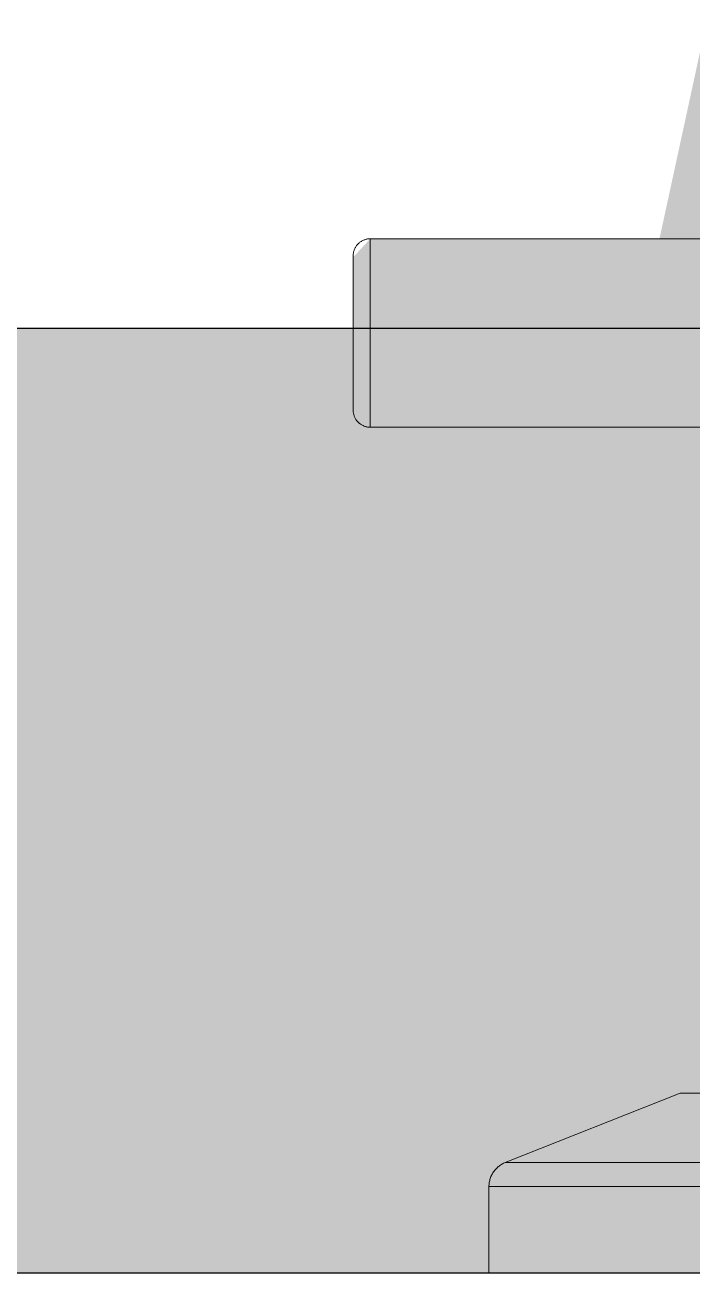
# Model space of a CAD drawing. Extents: x 100 to 738, y -85 to 470.
# Drawn here: x 621.8254 to 621.8642, y 454.9867 to 455.0594 of the extents above; entities that cross this region are included whole.
import ezdxf

# ---------------------------------------------------------------- set-up
doc = ezdxf.new("R2010")
doc.units = 0
doc.layers.get('0').update_dxf_attribs({"linetype": 'CONTINUOUS'})
for name, color, linetype in [('0704-MOB-HTC', 251, 'CONTINUOUS'), ('ARQ-ALV', 6, 'CONTINUOUS'), ('ARQ-CON', 10, 'CONTINUOUS'), ('ARQ-MOB-HTC', 251, 'CONTINUOUS'), ('ARQ-SAN', 2, 'CONTINUOUS')]:
    doc.layers.add(name, color=color, linetype=linetype)
doc.layers.add('ARQ-HATCH-8 C', color=40, linetype='CONTINUOUS', true_color=0xfedb00)

# ---------------------------------------------------------------- blocks, each defined once
blk = doc.blocks.new('Tanque2')
at = {"layer": 'ARQ-MOB-HTC', "lineweight": 30}
h = blk.add_hatch(color=254, dxfattribs=at)
edge = h.paths.add_edge_path(flags=0)
edge.add_arc((0.1657322945246938, 0.0019122379161264), 0.014210996039828, 0, 360)
edge = h.paths.add_edge_path(flags=16)
edge.add_arc((0.1657322945246938, 0.0019122379161264), 0.0282819319788897, 0, 360)
edge = h.paths.add_edge_path()
edge.add_line((0.5011282043306718, -0.3150751603292831), (0, -0.315))
edge.add_line((0, -0.315), (0, 0.315))
edge.add_line((0, 0.315), (0.5020157262185388, 0.3149999999999999))
edge.add_arc((0.4983393634325262, 0.2768657823961228), 0.0383110192450453, 11.607215104782085, 84.49336762836782, ccw=False)
edge.add_arc((-1.775304780598271, 0.0271540433410626), 2.325463322596798, -0.6690483666727118, 6.355450288232419, ccw=False)
edge.add_arc((-1.775304780598265, -0.02715404334106), 2.325463322596792, -6.3554502882324755, 0.6690483666725981, ccw=False)
edge.add_arc((0.4983393634325252, -0.2768657823961225), 0.0383110192450459, 274.17452409468905, 348.39278489521934, ccw=False)
edge = h.paths.add_edge_path(flags=16)
edge.add_arc((-1.975304780598269, -0.0271540433410607), 2.294242668513294, 354.565787845626, 360.6690483666727)
edge.add_arc((-1.955304780598269, -0.0271540433410607), 2.294242668513294, 354.5423391737921, 360.6690483666727)
edge.add_arc((-1.935304780598269, -0.0271540433410607), 2.294242668513294, 354.5188900376467, 360.6690483666727)
edge.add_arc((-1.915304780598269, -0.0271540433410607), 2.294242668513294, 354.4954404332343, 360.6690483666727)
edge.add_arc((-1.895304780598269, -0.0271540433410607), 2.294242668513294, 354.4719903565988, 360.6690483666727)
edge.add_arc((-1.875304780598269, -0.0271540433410607), 2.294242668513294, 354.4485398037831, 360.6690483666727)
edge.add_arc((-1.855304780598269, -0.0271540433410607), 2.294242668513294, 354.4250887708297, 360.6690483666727)
edge.add_arc((-1.835304780598269, -0.0271540433410607), 2.294242668513294, 354.4016372537803, 360.6690483666727)
edge.add_arc((-1.815304780598269, -0.0271540433410608), 2.294242668513294, 354.3781852486757, 360.6690483666727)
edge.add_arc((-1.775304780598272, -0.02715404334106), 2.294242668513298, -5.8095359252595244, 0.6690483666725981, ccw=False)
edge.add_arc((0.4796859690376485, -0.2512631037923714), 0.0286430283321556, 267.62133732746645, 343.53456754539326, ccw=False)
edge.add_line((0.4784971810810467, -0.2798814520191804), (0.0736423847264416, -0.2608759720336975))
edge.add_arc((0.0796023391156143, -0.234697193973818), 0.0268486401337097, 203.5101793272402, 257.1744413180955, ccw=False)
edge.add_line((0.0549824256206561, -0.245407438440226), (0.0549824256206561, 0.2239869495074101))
edge.add_arc((0.0796023391156143, 0.2346971939738179), 0.0268486401337097, 82.54987443588328, 203.5101793272395, ccw=False)
edge.add_line((0.0830836174765786, 0.2613191807141595), (0.4784971810810468, 0.2798814520191803))
edge.add_arc((0.4796859690376486, 0.2512631037923713), 0.0286430283321555, 16.465432454606628, 92.3786626725335, ccw=False)
edge.add_arc((-1.775304780598261, 0.0271540433410603), 2.294242668513286, -0.6690483666725981, 5.8095359252595244, ccw=False)
edge.add_arc((-1.975304780598269, 0.0271540433410608), 2.294242668513294, 359.3309516333274, 365.4342121543741)
edge.add_arc((-1.955304780598269, 0.0271540433410608), 2.294242668513294, 359.3309516333274, 365.4576608262079)
edge.add_arc((-1.935304780598269, 0.0271540433410608), 2.294242668513294, 359.3309516333274, 365.4811099623533)
edge.add_arc((-1.915304780598269, 0.0271540433410608), 2.294242668513294, 359.3309516333274, 365.5045595667658)
edge.add_arc((-1.895304780598269, 0.0271540433410608), 2.294242668513294, 359.3309516333274, 365.5280096434013)
edge.add_arc((-1.875304780598269, 0.0271540433410608), 2.294242668513294, 359.3309516333274, 365.5514601962169)
edge.add_arc((-1.855304780598269, 0.0271540433410608), 2.294242668513294, 359.3309516333274, 365.5749112291703)
edge.add_arc((-1.835304780598269, 0.0271540433410608), 2.294242668513294, 359.3309516333274, 365.5983627462197)
edge.add_arc((-1.815304780598269, 0.0271540433410608), 2.294242668513294, 359.3309516333274, 365.6218147513243)
for points in [[(0.5011282043306718, -0.3150751603292831), (0, -0.315), (0, 0.315), (0.5020157262185388, 0.3149999999999999, -0.3291998692881816), (0.5358669192931079, 0.2845740083090776, -0.030659758979971), (0.5499999999999998, 2e-16, -0.030659758979971), (0.5358669192931078, -0.2845740083090765, -0.3356546183339632), (0.5011282043306718, -0.3150751603292831)], [(0.5187814744320693, -0.0003645583165643, -0.028275688686083), (0.5071543728940116, -0.2593815926677967, -0.3439041759423873), (0.4784971810810467, -0.2798814520191804), (0.0736423847264416, -0.2608759720336975, -0.2385299337172053), (0.0549824256206561, -0.245407438440226), (0.0549824256206561, 0.2239869495074101, -0.5829506776823852), (0.0830836174765786, 0.2613191807141595), (0.4784971810810468, 0.2798814520191803, -0.3439041759423873), (0.5071543728940116, 0.2593815926677964, -0.028275688686083), (0.5187814744320693, 0.0003645583165653)]]:
    blk.add_lwpolyline(points, format="xyb")
blk = doc.blocks.new('3600-00-FORCAS_ARMADAS-MAT-LAY-PROPOSTO$0$1235-1022-BB-AG_PCA_RELOGIO_E_EMP-TAG-MAT-LAYOUT-PROP-TERREO$0$2911-0-age-ceilandia-centro-pe-mat-layout-proposto$0$1821-18-BRB-AGE-SEF-PE-MAT-LAYOUT-PROPOSTA$0$ARQ_BRB_AGE_TOR_O FEMININO1')
at = {"layer": '0704-MOB-HTC'}
h = blk.add_hatch(color=255, dxfattribs=at)
h.dxf.hatch_style = 1
edge = h.paths.add_edge_path()
edge.add_line((-0.0250104413045493, -2.377e-13), (0.0250104413043652, -2.377e-13))
edge.add_line((0.0250104413043652, -2.377e-13), (0.0250104413043652, -0.0050356620103268))
edge.add_line((0.0250104413043652, -0.0050356620103268), (0.0240626300130319, -0.006430325994957))
edge.add_line((0.0240626300130319, -0.006430325994957), (0.0138757180156658, -0.010463625659141))
edge.add_line((0.0138757180156658, -0.010463625659141), (0.0117997772703049, -0.010463625659141))
edge.add_line((0.0117997772703049, -0.010463625659141), (0.0117997772703049, -0.0492314481000718))
edge.add_line((0.0117997772703049, -0.0492314481000718), (0.031916547148417, -0.0492314480998615))
edge.add_line((0.031916547148417, -0.0492314480998615), (0.0329109929776852, -0.0500773593193487))
edge.add_line((0.0329109929776852, -0.0500773593193487), (0.0329165471483271, -0.0591298774299355))
edge.add_line((0.0329165471483271, -0.0591298774299355), (0.031916547148417, -0.0602036409086007))
edge.add_line((0.031916547148417, -0.0602036409086007), (0.011666786647683, -0.0602036409088115))
edge.add_line((0.011666786647683, -0.0602036409088115), (0.0150834495269621, -0.0602036409088115))
edge.add_line((0.0150834495269621, -0.0602036409088115), (0.0099211931560318, -0.0839748078420904))
edge.add_arc((-0.0020110344113661, -0.0953310367476027), 0.0164724615548061, -33.4349410014114, 43.58317938271949, ccw=False)
edge.add_arc((-5.88698938437e-05, -0.0952648142042918), 0.0149227572498623, 216.9840700347336, 322.21886588877555, ccw=False)
edge.add_arc((0.0020594904139056, -0.0954295339104705), 0.0165755512910747, 136.2786843385037, 212.118288451413, ccw=False)
edge.add_line((-0.0099198273860462, -0.0839733196295309), (-0.0116670699109954, -0.0601926512846082))
edge.add_line((-0.0116670699109954, -0.0601926512846082), (-0.0319165471481192, -0.0602036409088128))
edge.add_line((-0.0319165471481192, -0.0602036409088128), (-0.0329019968782013, -0.0593736080517114))
edge.add_line((-0.0329019968782013, -0.0593736080517114), (-0.0329113523192892, -0.0501316346494429))
edge.add_line((-0.0329113523192892, -0.0501316346494429), (-0.0319165471481192, -0.0492314481000718))
edge.add_line((-0.0319165471481192, -0.0492314481000718), (-0.0117997772703049, -0.0492314481000718))
edge.add_line((-0.0117997772703049, -0.0492314481000718), (-0.0117997772703049, -0.010463625659141))
edge.add_line((-0.0117997772703049, -0.010463625659141), (-0.0138757180157579, -0.0104636256593515))
edge.add_line((-0.0138757180157579, -0.0104636256593515), (-0.0240626300131233, -0.0064303259947463))
edge.add_line((-0.0240626300131233, -0.0064303259947463), (-0.0249875469721802, -0.0052950053477229))
edge.add_line((-0.0249875469721802, -0.0052950053477229), (-0.0250104413045493, -2.377e-13))
at = {"layer": 'ARQ-HATCH-8 C'}
h = blk.add_hatch(dxfattribs=at)
h.set_pattern_fill('ANGLE', color=256)
h.set_pattern_definition([(0, (0, 0), (0, 6.985), [5.08, -1.905]), (90, (0, 0), (-6.985, 4e-16), [5.08, -1.905])])
edge = h.paths.add_edge_path()
edge.add_line((-0.0250104413045493, -2.377e-13), (0.0250104413043652, -2.377e-13))
edge.add_line((0.0250104413043652, -2.377e-13), (0.0250104413043652, -0.0050356620103268))
edge.add_line((0.0250104413043652, -0.0050356620103268), (0.0240626300130319, -0.006430325994957))
edge.add_line((0.0240626300130319, -0.006430325994957), (0.0138757180156658, -0.010463625659141))
edge.add_line((0.0138757180156658, -0.010463625659141), (0.0117997772703049, -0.010463625659141))
edge.add_line((0.0117997772703049, -0.010463625659141), (0.0117997772703049, -0.0492314481000718))
edge.add_line((0.0117997772703049, -0.0492314481000718), (0.031916547148417, -0.0492314480998615))
edge.add_line((0.031916547148417, -0.0492314480998615), (0.0329109929776852, -0.0500773593193487))
edge.add_line((0.0329109929776852, -0.0500773593193487), (0.0329165471483271, -0.0591298774299355))
edge.add_line((0.0329165471483271, -0.0591298774299355), (0.031916547148417, -0.0602036409086007))
edge.add_line((0.031916547148417, -0.0602036409086007), (0.011666786647683, -0.0602036409088115))
edge.add_line((0.011666786647683, -0.0602036409088115), (0.0150834495269621, -0.0602036409088115))
edge.add_line((0.0150834495269621, -0.0602036409088115), (0.0099211931560318, -0.0839748078420904))
edge.add_arc((0.0435753996288173, -0.0912833107128317), 0.0344386385840746, 167.7476289535256, 202.4006094277824)
edge.add_arc((-0.0001565576342671, -0.1093088669612614), 0.0128625745518012, -203.1976735042732, 22.400609427782513, ccw=False)
edge.add_arc((-0.0432962174904524, -0.0908212585621205), 0.0340716551406882, 336.8023264957267, 371.59464629419)
edge.add_line((-0.0099198273860462, -0.0839733196295309), (-0.0116670699109954, -0.0601926512846082))
edge.add_line((-0.0116670699109954, -0.0601926512846082), (-0.0319165471481192, -0.0602036409088128))
edge.add_line((-0.0319165471481192, -0.0602036409088128), (-0.0329019968782013, -0.0593736080517114))
edge.add_line((-0.0329019968782013, -0.0593736080517114), (-0.0329113523192892, -0.0501316346494429))
edge.add_line((-0.0329113523192892, -0.0501316346494429), (-0.0319165471481192, -0.0492314481000718))
edge.add_line((-0.0319165471481192, -0.0492314481000718), (-0.0117997772703049, -0.0492314481000718))
edge.add_line((-0.0117997772703049, -0.0492314481000718), (-0.0117997772703049, -0.010463625659141))
edge.add_line((-0.0117997772703049, -0.010463625659141), (-0.0138757180157579, -0.0104636256593515))
edge.add_line((-0.0138757180157579, -0.0104636256593515), (-0.0240626300131233, -0.0064303259947463))
edge.add_line((-0.0240626300131233, -0.0064303259947463), (-0.0249875469721802, -0.0052950053477229))
edge.add_line((-0.0249875469721802, -0.0052950053477229), (-0.0250104413045493, -2.377e-13))
at = {"lineweight": 9}
for p, q in [((-0.0250104413045493, -2.377e-13), (0.0250104413043652, -2.377e-13)), ((0.0250104413043652, -0.0050356620103268), (0.0250104413043652, -2.377e-13)), ((-0.0250104413044592, -0.0050356620101164), (0.0250104413044592, -0.0050356620101164)), ((0.0240626300131233, -0.0064303259947463), (-0.0240626300131233, -0.0064303259947463)), ((0.0138757180155738, -0.0104636256593515), (0.0240626300130319, -0.006430325994957)), ((-0.0138757180156658, -0.010463625659141), (0.0138757180156658, -0.010463625659141)), ((0.031916547148323, -0.0492314481000729), (0.0106915620918856, -0.0492314481000718)), ((0.031916547148417, -0.0492314480998615), (0.031916547148417, -0.0547175445042311)), ((0.032916547148417, -0.0502314480998615), (0.032916547148417, -0.0515453953156448)), ((0.032916547148417, -0.0502314480998615), (0.032916547148417, -0.0592036409086007)), ((0.031916547148417, -0.0602036409086007), (0.031916547148417, -0.0547175445042311)), ((0.032916547148417, -0.0578896936928174), (0.032916547148417, -0.0592036409086007)), ((0.0106914987238223, -0.0602036409088115), (0.031916547148323, -0.0602036409088115))]:
    blk.add_line(p, q, dxfattribs=at)
at = {"lineweight": 9, "flags": 128}
for points in [[(0.0250104413043652, -0.0050356620103268), (0.0250092414643585, -0.0050956460116067), (0.025005643863822, -0.0051555340512812), (0.0249996542581469, -0.0052152303212604), (0.0249912822294316, -0.0052746393202483), (0.0249805411711292, -0.0053336660065191), (0.0249674482666451, -0.0053922159499675), (0.0249520244618349, -0.0054501954831731), (0.0249342944314917, -0.0055075118512509), (0.024914286539884, -0.0055640733602395), (0.0248920327953729, -0.0056197895237896), (0.024867568799197, -0.0056745712079258), (0.0248409336885372, -0.0057283307736396), (0.0248121700738859, -0.0057809822170932), (0.0247813239708889, -0.0058324413072085), (0.0247484447267327, -0.0058826257204194), (0.0247135849411943, -0.0059314551723708), (0.024676800382494, -0.0059788515463549), (0.0246381498980799, -0.0060247390182844), (0.0245976953204794, -0.0060690441779928), (0.0245555013683879, -0.0061116961466765), (0.0245116355431314, -0.0061526266902836), (0.0244661680206636, -0.0061917703286752), (0.0244191715393308, -0.0062290644403817), (0.0243707212834751, -0.006264449362779), (0.0243208947631683, -0.0062978684875384), (0.0242697716902156, -0.0063292683511925), (0.0242174338506279, -0.0063585987206542), (0.0241639649737838, -0.0063858126735924), (0.0241094505984744, -0.0064108666734847), (0.0240626300130319, -0.006430325994957)], [(0.031916547148323, -0.0492314481000729), (0.0319565364825132, -0.0492322479934111), (0.031996461842293, -0.0492346463937697), (0.0320362593556153, -0.049238639464219), (0.032075865354937, -0.0492442208166969), (0.0321152164791208, -0.0492513815222313), (0.0321542497747526, -0.0492601101252202), (0.0321929027968897, -0.0492703926617616), (0.0322311137089394, -0.04928221268199), (0.0322688213816014, -0.0492955512763946), (0.0323059654906326, -0.0493103871060699), (0.0323424866133919, -0.0493266964368528), (0.0323783263238656, -0.049344453177293), (0.0324134272861687, -0.0493636289203948), (0.032447733346247, -0.0493841929890593), (0.0324811896217195, -0.0494061124851625), (0.0325137425896867, -0.0494293523421884), (0.0325453401723439, -0.049453875381322), (0.0325759318202969, -0.0494796423709314), (0.0326054685934351, -0.0495066120893317), (0.032633903239225, -0.0495347413907255), (0.0326611902682938, -0.0495639852742307), (0.0326872860272227, -0.0495942969558736), (0.0327121487683607, -0.0496256279434293), (0.0327357387166252, -0.0496579281140002), (0.0327580181331351, -0.0496911457942042), (0.0327789513755679, -0.0497252278428393), (0.0327985049552094, -0.0497601197358987), (0.0328166475905015, -0.0497957656537962), (0.0328333502570967, -0.0498321085706659), (0.0328485862342913, -0.0498690903455958), (0.032862331147775, -0.0499066518156334), (0.0328745630086138, -0.0499447328904405), (0.0328852622484416, -0.0499832726484204), (0.0328944117507609, -0.050022209434181), (0.0329019968783118, -0.0500614809571719), (0.0329080054965153, -0.0501010243913341), (0.0329124279928618, -0.0501407764756082), (0.0329152572923026, -0.0501806736151385), (0.0329164888685547, -0.0502206519830142), (0.0329165471483271, -0.0502314481000727)], [(0.0329165471483271, -0.0502314481000727), (0.0329165471483271, -0.0502350364987048), (0.0329165471483271, -0.0502457959539284), (0.0329165471483271, -0.050263709252911), (0.0329165471483271, -0.0502887477381956), (0.0329165471483271, -0.0503208713535454), (0.0329165471483271, -0.0503600287080307), (0.0329165471483271, -0.050406157158236), (0.0329165471483271, -0.0504591829084821), (0.0329165471483271, -0.0505190211288798), (0.0329165471483271, -0.0505855760910406), (0.0329165471483271, -0.0506587413212231), (0.0329165471483271, -0.0507383997706678), (0.0329165471483271, -0.050824424002847)], [(0.0329165471483271, -0.0592036409088117), (0.0329165471483271, -0.0592000525101796), (0.0329165471483271, -0.0591892930549555), (0.0329165471483271, -0.0591713797559734), (0.0329165471483271, -0.0591463412706888), (0.0329165471483271, -0.0591142176553379), (0.0329165471483271, -0.0590750603008537), (0.0329165471483271, -0.0590289318506473), (0.0329165471483271, -0.0589759061004022), (0.0329165471483271, -0.0589160678800046), (0.0329165471483271, -0.0588495129178433), (0.0329165471483271, -0.0587763476876602), (0.0329165471483271, -0.0586966892382166), (0.0329165471483271, -0.0586106650060368), (0.0329165471483271, -0.058518412611543), (0.0329165471483271, -0.0584200796388863), (0.0329165471483271, -0.0583158233998466), (0.0329165471483271, -0.0582058106821666), (0.0329165471483271, -0.0580902174827253), (0.0329165471483271, -0.0579692287259846), (0.0329165471483271, -0.0578430379681447), (0.0329165471483271, -0.0577118470874993), (0.0329165471483271, -0.0575758659614716), (0.0329165471483271, -0.0574353121308549), (0.0329165471483271, -0.0572904104517958), (0.0329165471483271, -0.0571413927360695), (0.0329165471483271, -0.0569884973802326), (0.0329165471483271, -0.0568319689842395), (0.0329165471483271, -0.0566720579601309), (0.0329165471483271, -0.0565090201314348), (0.0329165471483271, -0.0563431163238951), (0.0329165471483271, -0.0561746119482156), (0.0329165471483271, -0.0560037765754499), (0.0329165471483271, -0.0558308835057526), (0.0329165471483271, -0.0556562093311527), (0.0329165471483271, -0.055480033493068), (0.0329165471483271, -0.0553026378352568), (0.0329165471483271, -0.0551243061529296), (0.0329165471483271, -0.0549453237387364), (0.0329165471483271, -0.0547659769263586), (0.0329165471483271, -0.0545865526324369), (0.0329165471483271, -0.054407337897567), (0.0329165471483271, -0.0542286194270951), (0.0329165471483271, -0.0540506831324479), (0.0329165471483271, -0.0538738136737394), (0.0329165471483271, -0.0536982940043747), (0.0329165471483271, -0.0535244049183804), (0.0329165471483271, -0.0533524246012019), (0.0329165471483271, -0.0531826281846575), (0.0329165471483271, -0.0530152873067943), (0.0329165471483271, -0.0528506696773184), (0.0329165471483271, -0.0526890386493199), (0.0329165471483271, -0.0525306527979655), (0.0329165471483271, -0.0523757655068286), (0.0329165471483271, -0.0522246245625362), (0.0329165471483271, -0.0520774717583553), (0.0329165471483271, -0.0519345425073831), (0.0329165471483271, -0.0517960654659308), (0.0329165471483271, -0.0516622621677241), (0.0329165471483271, -0.0515333466694979), (0.0329165471483271, -0.0514095252085478), (0.0329165471483271, -0.0512909958727982), (0.0329165471483271, -0.0511779482839007), (0.0329165471483271, -0.0510705632938831), (0.0329165471483271, -0.0509690126958212), (0.0329165471483271, -0.0508734589490084), (0.0329165471483271, -0.0507840549190569), (0.0329165471483271, -0.0507009436333428), (0.0329165471483271, -0.0506242580521926), (0.0329165471483271, -0.0505541208561779), (0.0329165471483271, -0.0504906442498519), (0.0329165471483271, -0.0504339297822418), (0.0329165471483271, -0.0503840681843981), (0.0329165471483271, -0.0503411392242407), (0.0329165471483271, -0.0503052115789489), (0.0329165471483271, -0.0502763427250895), (0.0329165471483271, -0.0502545788466725), (0.0329165471483271, -0.050239954761258), (0.0329165471483271, -0.0502324938642655), (0.0329165471483271, -0.0502314481000727)], [(0.0329165471483271, -0.0585616300598749), (0.0329165471483271, -0.0586510340898269), (0.0329165471483271, -0.0587341453755416), (0.0329165471483271, -0.0588108309566913), (0.0329165471483271, -0.0588809681527055), (0.0329165471483271, -0.0589444447590325), (0.0329165471483271, -0.0590011592266426), (0.0329165471483271, -0.0590510208244863), (0.0329165471483271, -0.0590939497846432), (0.0329165471483271, -0.0591298774299355), (0.0329165471483271, -0.0591587462837938), (0.0329165471483271, -0.0591805101622119), (0.0329165471483271, -0.0591951342476264), (0.0329165471483271, -0.0592025951446189), (0.0329165471483271, -0.0592036409088117)], [(0.0329165471483271, -0.0592036409088117), (0.0329157472549857, -0.0592436302429981), (0.0329133488546287, -0.0592835556027811), (0.0329093557841794, -0.0593233531161008), (0.0329037744317004, -0.0593629591154257), (0.0328966137261654, -0.0594023102396062), (0.0328878851231782, -0.0594413435352387), (0.0328776025866352, -0.0594799965573757), (0.0328657825664078, -0.0595182074694282), (0.0328524439720048, -0.0595559151420863), (0.0328376081423301, -0.0595930592511203), (0.032821298811544, -0.0596295803738774), (0.0328035420711027, -0.0596654200843532), (0.0327843663280003, -0.0597005210466553), (0.0327638022593386, -0.0597348271067325), (0.0327418827632359, -0.0597682833822061), (0.0327186429062088, -0.0598008363501738), (0.0326941198670753, -0.0598324339328299), (0.0326683528774659, -0.0598630255807834), (0.0326413831590634, -0.0598925623539222), (0.0326132538576734, -0.059920996999711), (0.0325840099741655, -0.0599482840287825), (0.0325536982925231, -0.0599743797877103), (0.0325223673049701, -0.0599992425288478), (0.0324900671343982, -0.0600228324771128), (0.0324568494541937, -0.0600451118936195), (0.0324227674055564, -0.060066045136055), (0.0323878755124986, -0.0600855987156965), (0.0323522295946033, -0.0601037413509886), (0.0323158866777325, -0.0601204440175833), (0.0322789049028005, -0.060135679994779), (0.0322413434327639, -0.060149424908261), (0.0322032623579557, -0.0601616567691009), (0.032164722599978, -0.0601723560089303), (0.0321257858142163, -0.060181505511247), (0.0320865142912227, -0.0601890906387999), (0.0320469708570638, -0.0601950992570035), (0.0320072187727897, -0.0601995217533495), (0.0319673216332593, -0.0602023510527875), (0.0319273432653815, -0.0602035826290412), (0.031916547148323, -0.0602036409088115)]]:
    blk.add_lwpolyline(points, dxfattribs=at)
blk = doc.blocks.new('BASE ARQ')
at = {"layer": 'ARQ-ALV'}
blk.add_line((731.9699691356894, 476.9009612048103), (726.8798372641389, 476.9009612048133), dxfattribs=at)
at = {"layer": 'ARQ-CON', "rotation": 180.0000000000006}
blk.add_blockref('3600-00-FORCAS_ARMADAS-MAT-LAY-PROPOSTO$0$1235-1022-BB-AG_PCA_RELOGIO_E_EMP-TAG-MAT-LAYOUT-PROP-TERREO$0$2911-0-age-ceilandia-centro-pe-mat-layout-proposto$0$1821-18-BRB-AGE-SEF-PE-MAT-LAYOUT-PROPOSTA$0$ARQ_BRB_AGE_TOR_O FEMININO1', (731.6090504469793, 476.9009612048103), dxfattribs=at)
at = {"layer": 'ARQ-SAN', "rotation": 89.99999999999999}
blk.add_blockref('Tanque2', (731.6090504469793, 476.9009612048106), dxfattribs=at)

msp = doc.modelspace()

# ---------------------------------------------------------------- block references
msp.add_blockref('BASE ARQ', (-109.7316768029128, -21.91422645717643))

doc.saveas('drawing.dxf')
